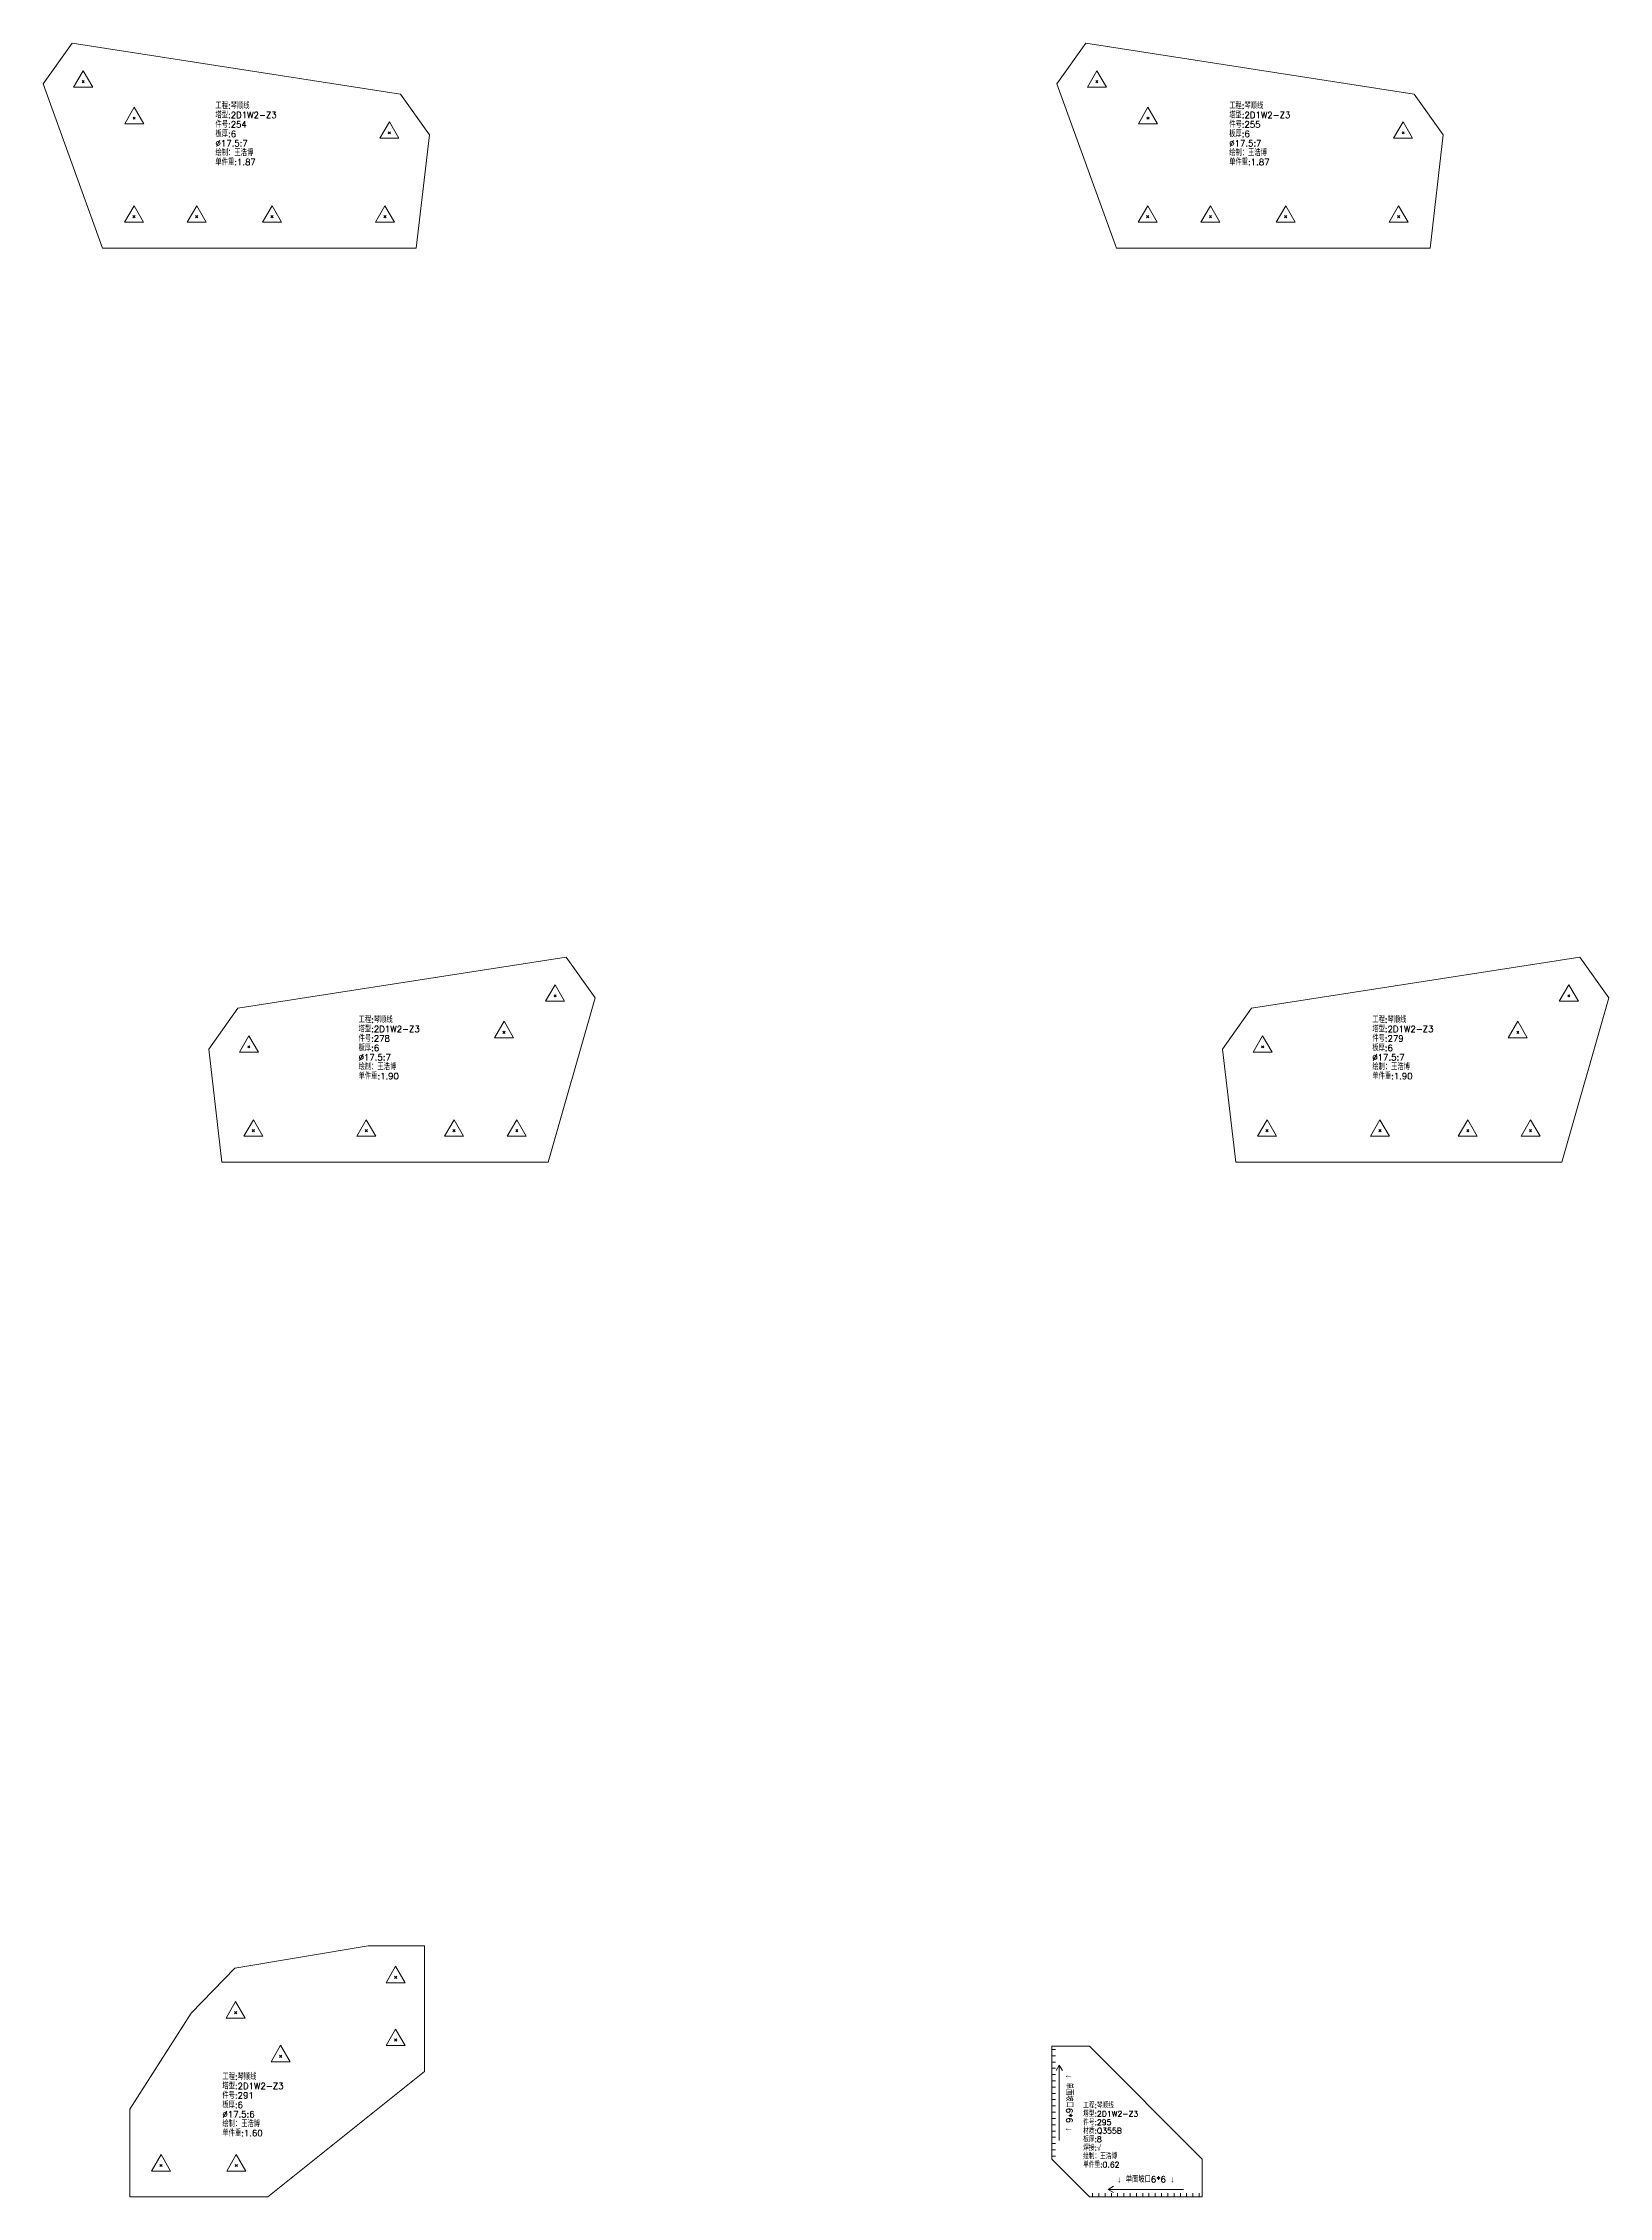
# Model space of a CAD drawing. Extents: x -580 to 8755, y 0 to 14723.
# Drawn here: x 2742 to 3990, y 9368 to 11084 of the extents above; entities that cross this region are included whole.
import ezdxf
from ezdxf.enums import TextEntityAlignment as Align

# ---------------------------------------------------------------- set-up
doc = ezdxf.new("R2010")
doc.units = 0
doc.header["$MEASUREMENT"] = 0
doc.layers.add('1', color=7, linetype='CONTINUOUS', lineweight=25)
doc.styles.get("Standard").update_dxf_attribs({"font": 'simplex.shx', "width": 0.7, "height": 3, "bigfont": 'gbhzfs.shx'})

msp = doc.modelspace()

# ---------------------------------------------------------------- linework, layer by layer
at = {"layer": '1', "color": 7, "linetype": 'Continuous', "lineweight": 18}
for p, q in [((2765.43459, 11084.49984), (2742.18506, 11051.9505)), ((3026.99177, 11043.81317), (2765.43459, 11084.49984)), ((3573.49083, 11084.49984), (3550.2413, 11051.9505)), ((3835.04802, 11043.81317), (3573.49083, 11084.49984)), ((2742.18506, 11051.9505), (2789.69385, 10921.16515)), ((3550.2413, 11051.9505), (3597.75009, 10921.16515)), ((3050.2413, 11011.26383), (3026.99177, 11043.81317)), ((3858.29754, 11011.26383), (3835.04802, 11043.81317)), ((3039.69385, 10921.16515), (3050.2413, 11011.26383)), ((3847.75009, 10921.16515), (3858.29754, 11011.26383)), ((2789.69385, 10921.16515), (3039.69385, 10921.16515)), ((3597.75009, 10921.16515), (3847.75009, 10921.16515)), ((3159.0621, 10356.23149), (2897.50492, 10315.54482)), ((3182.31163, 10323.68215), (3159.0621, 10356.23149)), ((3967.11835, 10356.23149), (3705.56116, 10315.54482)), ((3990.36787, 10323.68215), (3967.11835, 10356.23149)), ((2897.50492, 10315.54482), (2874.25539, 10282.99548)), ((3144.80284, 10192.8968), (3182.31163, 10323.68215)), ((3705.56116, 10315.54482), (3682.31163, 10282.99548)), ((3952.85908, 10192.8968), (3990.36787, 10323.68215)), ((2874.25539, 10282.99548), (2884.80284, 10192.8968)), ((3682.31163, 10282.99548), (3692.85908, 10192.8968)), ((2884.80284, 10192.8968), (3144.80284, 10192.8968)), ((3692.85908, 10192.8968), (3952.85908, 10192.8968)), ((3001.22933, 9568.3882), (2895.12507, 9550.62279)), ((3046.22933, 9568.3882), (3001.22933, 9568.3882)), ((3046.22933, 9468.3882), (3046.22933, 9568.3882)), ((2895.12507, 9550.62279), (2860.3013, 9514.74375)), ((2860.3013, 9514.74375), (2811.22933, 9438.3882)), ((3576.22933, 9488.3882), (3546.22933, 9488.3882)), ((3546.22933, 9488.3882), (3546.22933, 9398.3882)), ((3666.22933, 9398.3882), (3576.22933, 9488.3882)), ((2921.22933, 9368.3882), (3046.22933, 9468.3882)), ((2811.22933, 9438.3882), (2811.22933, 9368.3882)), ((3546.22933, 9398.3882), (3576.22933, 9368.3882)), ((3666.22933, 9368.3882), (3666.22933, 9398.3882)), ((2811.22933, 9368.3882), (2921.22933, 9368.3882)), ((3576.22933, 9368.3882), (3666.22933, 9368.3882))]:
    msp.add_line(p, q, dxfattribs=at)
at = {"layer": '1', "color": 7, "linetype": 'Continuous', "lineweight": 13}
for p, q in [((2774.15316, 11062.44422), (2766.57566, 11049.31922)), ((2773.27816, 11052.81922), (2775.02816, 11054.56922)), ((2775.02816, 11052.81922), (2773.27816, 11054.56922)), ((2781.73066, 11049.31922), (2774.15316, 11062.44422)), ((3582.2094, 11062.44422), (3574.6319, 11049.31922)), ((3581.3344, 11052.81922), (3583.0844, 11054.56922)), ((3583.0844, 11052.81922), (3581.3344, 11054.56922)), ((3589.7869, 11049.31922), (3582.2094, 11062.44422)), ((2766.57566, 11049.31922), (2781.73066, 11049.31922)), ((3574.6319, 11049.31922), (3589.7869, 11049.31922)), ((2814.83983, 11033.38231), (2807.26233, 11020.25731)), ((2807.26233, 11020.25731), (2822.41733, 11020.25731)), ((2813.96483, 11023.75731), (2815.71483, 11025.50731)), ((2815.71483, 11023.75731), (2813.96483, 11025.50731)), ((2822.41733, 11020.25731), (2814.83983, 11033.38231)), ((3018.2732, 11021.75754), (3010.6957, 11008.63254)), ((3025.8507, 11008.63254), (3018.2732, 11021.75754)), ((3622.89608, 11033.38231), (3615.31858, 11020.25731)), ((3615.31858, 11020.25731), (3630.47358, 11020.25731)), ((3622.02108, 11023.75731), (3623.77108, 11025.50731)), ((3623.77108, 11023.75731), (3622.02108, 11025.50731)), ((3630.47358, 11020.25731), (3622.89608, 11033.38231)), ((3826.32944, 11021.75754), (3818.75194, 11008.63254)), ((3833.90694, 11008.63254), (3826.32944, 11021.75754)), ((3010.6957, 11008.63254), (3025.8507, 11008.63254)), ((3017.3982, 11012.13254), (3019.1482, 11013.88254)), ((3019.1482, 11012.13254), (3017.3982, 11013.88254)), ((3818.75194, 11008.63254), (3833.90694, 11008.63254)), ((3825.45444, 11012.13254), (3827.20444, 11013.88254)), ((3827.20444, 11012.13254), (3825.45444, 11013.88254)), ((2814.69385, 10954.91515), (2807.11635, 10941.79015)), ((2822.27135, 10941.79015), (2814.69385, 10954.91515)), ((2864.69385, 10954.91515), (2857.11635, 10941.79015)), ((2872.27135, 10941.79015), (2864.69385, 10954.91515)), ((2924.69385, 10954.91515), (2917.11635, 10941.79015)), ((2932.27135, 10941.79015), (2924.69385, 10954.91515)), ((3014.69385, 10954.91515), (3007.11635, 10941.79015)), ((3022.27135, 10941.79015), (3014.69385, 10954.91515)), ((3622.75009, 10954.91515), (3615.17259, 10941.79015)), ((3630.32759, 10941.79015), (3622.75009, 10954.91515)), ((3672.75009, 10954.91515), (3665.17259, 10941.79015)), ((3680.32759, 10941.79015), (3672.75009, 10954.91515)), ((3732.75009, 10954.91515), (3725.17259, 10941.79015)), ((3740.32759, 10941.79015), (3732.75009, 10954.91515)), ((3822.75009, 10954.91515), (3815.17259, 10941.79015)), ((3830.32759, 10941.79015), (3822.75009, 10954.91515)), ((2807.11635, 10941.79015), (2822.27135, 10941.79015)), ((2813.81885, 10945.29015), (2815.56885, 10947.04015)), ((2815.56885, 10945.29015), (2813.81885, 10947.04015)), ((2857.11635, 10941.79015), (2872.27135, 10941.79015)), ((2863.81885, 10945.29015), (2865.56885, 10947.04015)), ((2865.56885, 10945.29015), (2863.81885, 10947.04015)), ((2917.11635, 10941.79015), (2932.27135, 10941.79015)), ((2923.81885, 10945.29015), (2925.56885, 10947.04015)), ((2925.56885, 10945.29015), (2923.81885, 10947.04015)), ((3007.11635, 10941.79015), (3022.27135, 10941.79015)), ((3013.81885, 10945.29015), (3015.56885, 10947.04015)), ((3015.56885, 10945.29015), (3013.81885, 10947.04015)), ((3615.17259, 10941.79015), (3630.32759, 10941.79015)), ((3621.87509, 10945.29015), (3623.62509, 10947.04015)), ((3623.62509, 10945.29015), (3621.87509, 10947.04015)), ((3665.17259, 10941.79015), (3680.32759, 10941.79015)), ((3671.87509, 10945.29015), (3673.62509, 10947.04015)), ((3673.62509, 10945.29015), (3671.87509, 10947.04015)), ((3725.17259, 10941.79015), (3740.32759, 10941.79015)), ((3731.87509, 10945.29015), (3733.62509, 10947.04015)), ((3733.62509, 10945.29015), (3731.87509, 10947.04015)), ((3815.17259, 10941.79015), (3830.32759, 10941.79015)), ((3821.87509, 10945.29015), (3823.62509, 10947.04015)), ((3823.62509, 10945.29015), (3821.87509, 10947.04015)), ((3150.34352, 10334.17587), (3142.76602, 10321.05087)), ((3157.92102, 10321.05087), (3150.34352, 10334.17587)), ((3958.39976, 10334.17587), (3950.82226, 10321.05087)), ((3965.97726, 10321.05087), (3958.39976, 10334.17587)), ((3142.76602, 10321.05087), (3157.92102, 10321.05087)), ((3149.46852, 10324.55087), (3151.21852, 10326.30087)), ((3151.21852, 10324.55087), (3149.46852, 10326.30087)), ((3950.82226, 10321.05087), (3965.97726, 10321.05087)), ((3957.52476, 10324.55087), (3959.27476, 10326.30087)), ((3959.27476, 10324.55087), (3957.52476, 10326.30087)), ((3109.65686, 10305.11395), (3102.07936, 10291.98895)), ((3108.78186, 10295.48895), (3110.53186, 10297.23895)), ((3110.53186, 10295.48895), (3108.78186, 10297.23895)), ((3117.23436, 10291.98895), (3109.65686, 10305.11395)), ((3917.7131, 10305.11395), (3910.1356, 10291.98895)), ((3916.8381, 10295.48895), (3918.5881, 10297.23895)), ((3918.5881, 10295.48895), (3916.8381, 10297.23895)), ((3925.2906, 10291.98895), (3917.7131, 10305.11395)), ((2906.22349, 10293.48919), (2898.64599, 10280.36419)), ((2898.64599, 10280.36419), (2913.80099, 10280.36419)), ((2905.34849, 10283.86419), (2907.09849, 10285.61419)), ((2907.09849, 10283.86419), (2905.34849, 10285.61419)), ((2913.80099, 10280.36419), (2906.22349, 10293.48919)), ((3102.07936, 10291.98895), (3117.23436, 10291.98895)), ((3714.27973, 10293.48919), (3706.70223, 10280.36419)), ((3706.70223, 10280.36419), (3721.85723, 10280.36419)), ((3713.40473, 10283.86419), (3715.15473, 10285.61419)), ((3715.15473, 10283.86419), (3713.40473, 10285.61419)), ((3721.85723, 10280.36419), (3714.27973, 10293.48919)), ((3910.1356, 10291.98895), (3925.2906, 10291.98895)), ((2909.80284, 10226.6468), (2902.22534, 10213.5218)), ((2902.22534, 10213.5218), (2917.38034, 10213.5218)), ((2908.92784, 10217.0218), (2910.67784, 10218.7718)), ((2910.67784, 10217.0218), (2908.92784, 10218.7718)), ((2917.38034, 10213.5218), (2909.80284, 10226.6468)), ((2999.80284, 10226.6468), (2992.22534, 10213.5218)), ((2992.22534, 10213.5218), (3007.38034, 10213.5218)), ((2998.92784, 10217.0218), (3000.67784, 10218.7718)), ((3000.67784, 10217.0218), (2998.92784, 10218.7718)), ((3007.38034, 10213.5218), (2999.80284, 10226.6468)), ((3069.80284, 10226.6468), (3062.22534, 10213.5218)), ((3062.22534, 10213.5218), (3077.38034, 10213.5218)), ((3068.92784, 10217.0218), (3070.67784, 10218.7718)), ((3070.67784, 10217.0218), (3068.92784, 10218.7718)), ((3077.38034, 10213.5218), (3069.80284, 10226.6468)), ((3119.80284, 10226.6468), (3112.22534, 10213.5218)), ((3112.22534, 10213.5218), (3127.38034, 10213.5218)), ((3118.92784, 10217.0218), (3120.67784, 10218.7718)), ((3120.67784, 10217.0218), (3118.92784, 10218.7718)), ((3127.38034, 10213.5218), (3119.80284, 10226.6468)), ((3717.85908, 10226.6468), (3710.28158, 10213.5218)), ((3710.28158, 10213.5218), (3725.43658, 10213.5218)), ((3716.98408, 10217.0218), (3718.73408, 10218.7718)), ((3718.73408, 10217.0218), (3716.98408, 10218.7718)), ((3725.43658, 10213.5218), (3717.85908, 10226.6468)), ((3807.85908, 10226.6468), (3800.28158, 10213.5218)), ((3800.28158, 10213.5218), (3815.43658, 10213.5218)), ((3806.98408, 10217.0218), (3808.73408, 10218.7718)), ((3808.73408, 10217.0218), (3806.98408, 10218.7718)), ((3815.43658, 10213.5218), (3807.85908, 10226.6468)), ((3877.85908, 10226.6468), (3870.28158, 10213.5218)), ((3870.28158, 10213.5218), (3885.43658, 10213.5218)), ((3876.98408, 10217.0218), (3878.73408, 10218.7718)), ((3878.73408, 10217.0218), (3876.98408, 10218.7718)), ((3885.43658, 10213.5218), (3877.85908, 10226.6468)), ((3927.85908, 10226.6468), (3920.28158, 10213.5218)), ((3920.28158, 10213.5218), (3935.43658, 10213.5218)), ((3926.98408, 10217.0218), (3928.73408, 10218.7718)), ((3928.73408, 10217.0218), (3926.98408, 10218.7718)), ((3935.43658, 10213.5218), (3927.85908, 10226.6468)), ((3023.22933, 9552.1382), (3015.65183, 9539.0132)), ((3022.35433, 9542.5132), (3024.10433, 9544.2632)), ((3024.10433, 9542.5132), (3022.35433, 9544.2632)), ((3030.80683, 9539.0132), (3023.22933, 9552.1382)), ((3015.65183, 9539.0132), (3030.80683, 9539.0132)), ((2895.65271, 9524.02139), (2888.07521, 9510.89639)), ((2888.07521, 9510.89639), (2903.23021, 9510.89639)), ((2894.77771, 9514.39639), (2896.52771, 9516.14639)), ((2896.52771, 9514.39639), (2894.77771, 9516.14639)), ((2903.23021, 9510.89639), (2895.65271, 9524.02139)), ((3023.22933, 9502.1382), (3015.65183, 9489.0132)), ((3022.35433, 9492.5132), (3024.10433, 9494.2632)), ((3024.10433, 9492.5132), (3022.35433, 9494.2632)), ((3030.80683, 9489.0132), (3023.22933, 9502.1382)), ((2931.53174, 9489.19762), (2923.95424, 9476.07262)), ((2923.95424, 9476.07262), (2939.10924, 9476.07262)), ((2930.65674, 9479.57262), (2932.40674, 9481.32262)), ((2932.40674, 9479.57262), (2930.65674, 9481.32262)), ((2939.10924, 9476.07262), (2931.53174, 9489.19762)), ((3015.65183, 9489.0132), (3030.80683, 9489.0132)), ((3546.22933, 9485.8882), (3549.22933, 9485.8882)), ((3546.22933, 9480.8882), (3549.22933, 9480.8882)), ((3546.22933, 9475.8882), (3549.22933, 9475.8882)), ((3549.72933, 9469.05807), (3552.22933, 9473.3882)), ((3552.22933, 9413.3882), (3552.22933, 9473.3882)), ((3554.72933, 9469.05807), (3552.22933, 9473.3882)), ((3546.22933, 9470.8882), (3549.22933, 9470.8882)), ((3546.22933, 9465.8882), (3549.22933, 9465.8882)), ((3546.22933, 9460.8882), (3549.22933, 9460.8882)), ((3546.22933, 9455.8882), (3549.22933, 9455.8882)), ((3546.22933, 9450.8882), (3549.22933, 9450.8882)), ((3546.22933, 9445.8882), (3549.22933, 9445.8882)), ((3546.22933, 9440.8882), (3549.22933, 9440.8882)), ((3546.22933, 9435.8882), (3549.22933, 9435.8882)), ((3546.22933, 9430.8882), (3549.22933, 9430.8882)), ((3546.22933, 9425.8882), (3549.22933, 9425.8882)), ((3546.22933, 9420.8882), (3549.22933, 9420.8882)), ((3546.22933, 9415.8882), (3549.22933, 9415.8882)), ((3546.22933, 9410.8882), (3549.22933, 9410.8882)), ((3546.22933, 9405.8882), (3549.22933, 9405.8882)), ((2836.22933, 9402.1382), (2828.65183, 9389.0132)), ((2828.65183, 9389.0132), (2843.80683, 9389.0132)), ((2835.35433, 9392.5132), (2837.10433, 9394.2632)), ((2837.10433, 9392.5132), (2835.35433, 9394.2632)), ((2843.80683, 9389.0132), (2836.22933, 9402.1382)), ((2896.22933, 9402.1382), (2888.65183, 9389.0132)), ((2888.65183, 9389.0132), (2903.80683, 9389.0132)), ((2895.35433, 9392.5132), (2897.10433, 9394.2632)), ((2897.10433, 9392.5132), (2895.35433, 9394.2632)), ((2903.80683, 9389.0132), (2896.22933, 9402.1382)), ((3546.22933, 9400.8882), (3549.22933, 9400.8882)), ((3578.72933, 9368.3882), (3578.72933, 9371.3882)), ((3583.72933, 9368.3882), (3583.72933, 9371.3882)), ((3588.72933, 9368.3882), (3588.72933, 9371.3882)), ((3595.55946, 9376.8882), (3591.22933, 9374.3882)), ((3651.22933, 9374.3882), (3591.22933, 9374.3882)), ((3595.55946, 9371.8882), (3591.22933, 9374.3882)), ((3593.72933, 9368.3882), (3593.72933, 9371.3882)), ((3598.72933, 9368.3882), (3598.72933, 9371.3882)), ((3603.72933, 9368.3882), (3603.72933, 9371.3882)), ((3608.72933, 9368.3882), (3608.72933, 9371.3882)), ((3613.72933, 9368.3882), (3613.72933, 9371.3882)), ((3618.72933, 9368.3882), (3618.72933, 9371.3882)), ((3623.72933, 9368.3882), (3623.72933, 9371.3882)), ((3628.72933, 9368.3882), (3628.72933, 9371.3882)), ((3633.72933, 9368.3882), (3633.72933, 9371.3882)), ((3638.72933, 9368.3882), (3638.72933, 9371.3882)), ((3643.72933, 9368.3882), (3643.72933, 9371.3882)), ((3648.72933, 9368.3882), (3648.72933, 9371.3882)), ((3653.72933, 9368.3882), (3653.72933, 9371.3882)), ((3658.72933, 9368.3882), (3658.72933, 9371.3882)), ((3663.72933, 9368.3882), (3663.72933, 9371.3882))]:
    msp.add_line(p, q, dxfattribs=at)

# ---------------------------------------------------------------- texts
at = {"layer": '1', "color": 7, "linetype": 'Continuous', "lineweight": 18}
for s, height, p in [('工程:琴顺线', 5, (2879.61744, 11030.64828)), ('工程:琴顺线', 5, (3687.67368, 11030.64828)), ('件号:254', 5, (2879.61744, 11015.64828)), ('塔型:2D1W2-Z3', 5, (2879.61744, 11023.14828)), ('件号:255', 5, (3687.67368, 11015.64828)), ('塔型:2D1W2-Z3', 5, (3687.67368, 11023.14828)), ('板厚:6', 5, (2879.61744, 11008.14828)), ('%%c17.5:7', 5, (2879.61744, 11000.64828)), ('板厚:6', 5, (3687.67368, 11008.14828)), ('%%c17.5:7', 5, (3687.67368, 11000.64828)), ('绘制：王浩博', 5, (2879.61744, 10993.14828)), ('单件重:1.87', 5, (2879.61744, 10985.64828)), ('绘制：王浩博', 5, (3687.67368, 10993.14828)), ('单件重:1.87', 5, (3687.67368, 10985.64828)), ('塔型:2D1W2-Z3', 5, (2993.68777, 10294.87993)), ('工程:琴顺线', 5, (2993.68777, 10302.37993)), ('塔型:2D1W2-Z3', 5, (3801.74401, 10294.87993)), ('工程:琴顺线', 5, (3801.74401, 10302.37993)), ('件号:278', 5, (2993.68777, 10287.37993)), ('板厚:6', 5, (2993.68777, 10279.87993)), ('件号:279', 5, (3801.74401, 10287.37993)), ('板厚:6', 5, (3801.74401, 10279.87993)), ('绘制：王浩博', 5, (2993.68777, 10264.87993)), ('单件重:1.90', 5, (2993.68777, 10257.37993)), ('%%c17.5:7', 5, (2993.68777, 10272.37993)), ('绘制：王浩博', 5, (3801.74401, 10264.87993)), ('单件重:1.90', 5, (3801.74401, 10257.37993)), ('%%c17.5:7', 5, (3801.74401, 10272.37993)), ('塔型:2D1W2-Z3', 5, (2885.13359, 9452.70399)), ('工程:琴顺线', 5, (2885.13359, 9460.20399)), ('件号:291', 5, (2885.13359, 9445.20399)), ('板厚:6', 5, (2885.13359, 9437.70399)), ('工程:琴顺线', 4.5, (3571.28527, 9437.74741)), ('绘制：王浩博', 5, (2885.13359, 9422.70399)), ('单件重:1.60', 5, (2885.13359, 9415.20399)), ('%%c17.5:6', 5, (2885.13359, 9430.20399)), ('材质:Q355B', 4.5, (3571.28527, 9417.49741)), ('件号:295', 4.5, (3571.28527, 9424.24741)), ('塔型:2D1W2-Z3', 4.5, (3571.28527, 9430.99741)), ('板厚:8', 4.5, (3571.28527, 9410.74741)), ('焊接:√', 4.5, (3571.28527, 9403.99741)), ('绘制：王浩博', 4.5, (3571.28527, 9397.24741)), ('单件重:0.62', 4.5, (3571.28527, 9390.49741))]:
    msp.add_text(s, height=height, dxfattribs=at).set_placement(p, align=Align.BOTTOM_LEFT)
msp.add_text('↓ 单面坡口6*6 ↓', height=5, rotation=270, dxfattribs=at).set_placement((3556.22933, 9443.3882), align=Align.BOTTOM_CENTER)
msp.add_text('↓ 单面坡口6*6 ↓', height=5, dxfattribs=at).set_placement((3621.22933, 9378.3882), align=Align.BOTTOM_CENTER)

doc.saveas('drawing.dxf')
